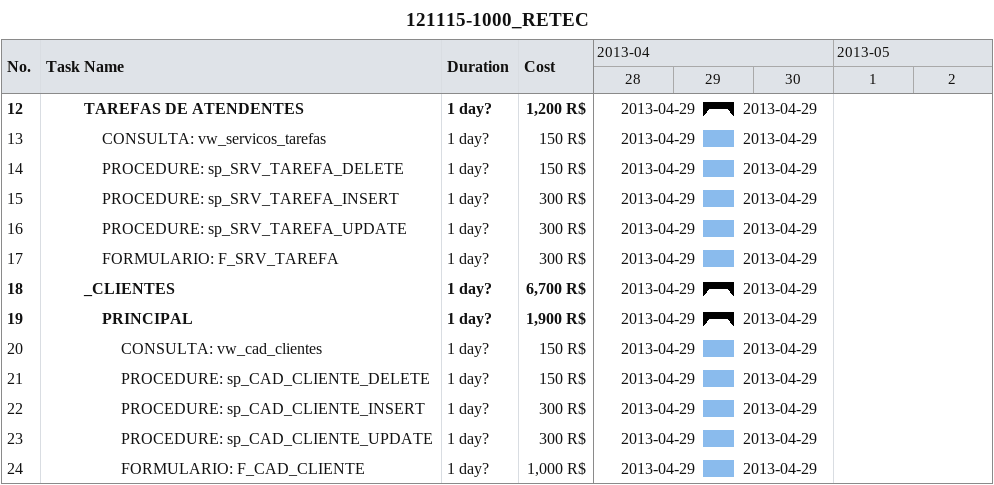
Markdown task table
121115-1000_RETEC

| ID | Level | Task | Duration | Start | Finish | Cost (R$) |
|---|---|---|---|---|---|---|
| 12 | 3 | **TAREFAS DE ATENDENTES** | 1d? | 2013-04-29 | 2013-04-29 | 1200 |
| 13 | 4 | CONSULTA: vw_servicos_tarefas | 1d? | 2013-04-29 | 2013-04-29 | 150 |
| 14 | 4 | PROCEDURE: sp_SRV_TAREFA_DELETE | 1d? | 2013-04-29 | 2013-04-29 | 150 |
| 15 | 4 | PROCEDURE: sp_SRV_TAREFA_INSERT | 1d? | 2013-04-29 | 2013-04-29 | 300 |
| 16 | 4 | PROCEDURE: sp_SRV_TAREFA_UPDATE | 1d? | 2013-04-29 | 2013-04-29 | 300 |
| 17 | 4 | FORMULARIO: F_SRV_TAREFA | 1d? | 2013-04-29 | 2013-04-29 | 300 |
| 18 | 3 | **_CLIENTES** | 1d? | 2013-04-29 | 2013-04-29 | 6700 |
| 19 | 4 | **PRINCIPAL** | 1d? | 2013-04-29 | 2013-04-29 | 1900 |
| 20 | 5 | CONSULTA: vw_cad_clientes | 1d? | 2013-04-29 | 2013-04-29 | 150 |
| 21 | 5 | PROCEDURE: sp_CAD_CLIENTE_DELETE | 1d? | 2013-04-29 | 2013-04-29 | 150 |
| 22 | 5 | PROCEDURE: sp_CAD_CLIENTE_INSERT | 1d? | 2013-04-29 | 2013-04-29 | 300 |
| 23 | 5 | PROCEDURE: sp_CAD_CLIENTE_UPDATE | 1d? | 2013-04-29 | 2013-04-29 | 300 |
| 24 | 5 | FORMULARIO: F_CAD_CLIENTE | 1d? | 2013-04-29 | 2013-04-29 | 1000 |
